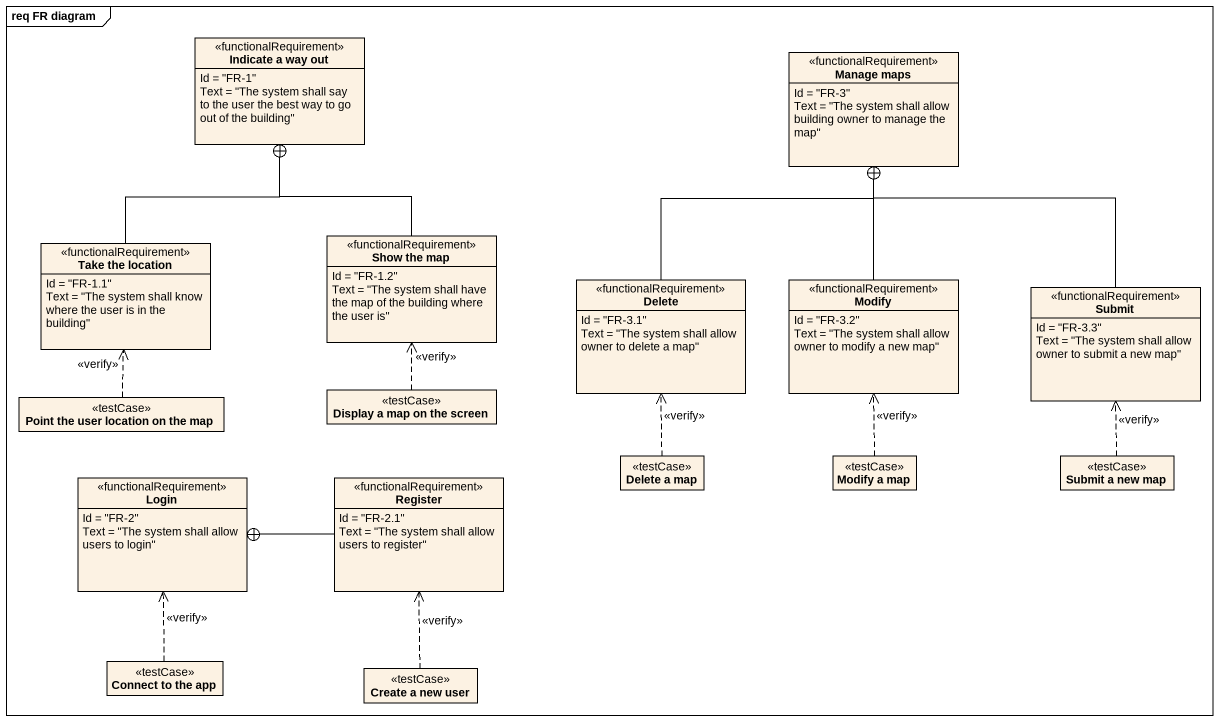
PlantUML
@startuml
mainframe req FR diagram
hide circle
hide empty members
class "Indicate a way out" as Indicate_a_way_out <<functionalRequirement>> {
  Id = "FR-1"
  Text = "The system shall say to the user the best way to go out of the building"
}
class "Manage maps" as Manage_maps <<functionalRequirement>> {
  Id = "FR-3"
  Text = "The system shall allow building owner to manage the map"
}
class "Take the location" as Take_the_location <<functionalRequirement>> {
  Id = "FR-1.1"
  Text = "The system shall know where the user is in the building"
}
class "Show the map" as Show_the_map <<functionalRequirement>> {
  Id = "FR-1.2"
  Text = "The system shall have the map of the building where the user is"
}
class Delete <<functionalRequirement>> {
  Id = "FR-3.1"
  Text = "The system shall allow owner to delete a map"
}
class Modify <<functionalRequirement>> {
  Id = "FR-3.2"
  Text = "The system shall allow owner to modify a new map"
}
class Submit <<functionalRequirement>> {
  Id = "FR-3.3"
  Text = "The system shall allow owner to submit a new map"
}
class "Point the user location on the map" as Point_the_user_location_on <<testCase>>
class "Display a map on the screen" as Display_a_map_on_the_screen <<testCase>>
class Login <<functionalRequirement>> {
  Id = "FR-2"
  Text = "The system shall allow users to login"
}
class Register <<functionalRequirement>> {
  Id = "FR-2.1"
  Text = "The system shall allow users to register"
}
class "Delete a map" as Delete_a_map <<testCase>>
class "Modify a map" as Modify_a_map <<testCase>>
class "Submit a new map" as Submit_a_new_map <<testCase>>
class "Connect to the app" as Connect_to_the_app <<testCase>>
class "Create a new user" as Create_a_new_user <<testCase>>
Take_the_location -up-+ Indicate_a_way_out
Show_the_map -up-+ Indicate_a_way_out
Delete -up-+ Manage_maps
Modify -up-+ Manage_maps
Submit -up-+ Manage_maps
Point_the_user_location_on .up.> Take_the_location : <<verify>>
Display_a_map_on_the_screen .up.> Show_the_map : <<verify>>
Register -left-+ Login
Delete_a_map .up.> Delete : <<verify>>
Modify_a_map .up.> Modify : <<verify>>
Submit_a_new_map .up.> Submit : <<verify>>
Connect_to_the_app .up.> Login : <<verify>>
Create_a_new_user .up.> Register : <<verify>>
@enduml
